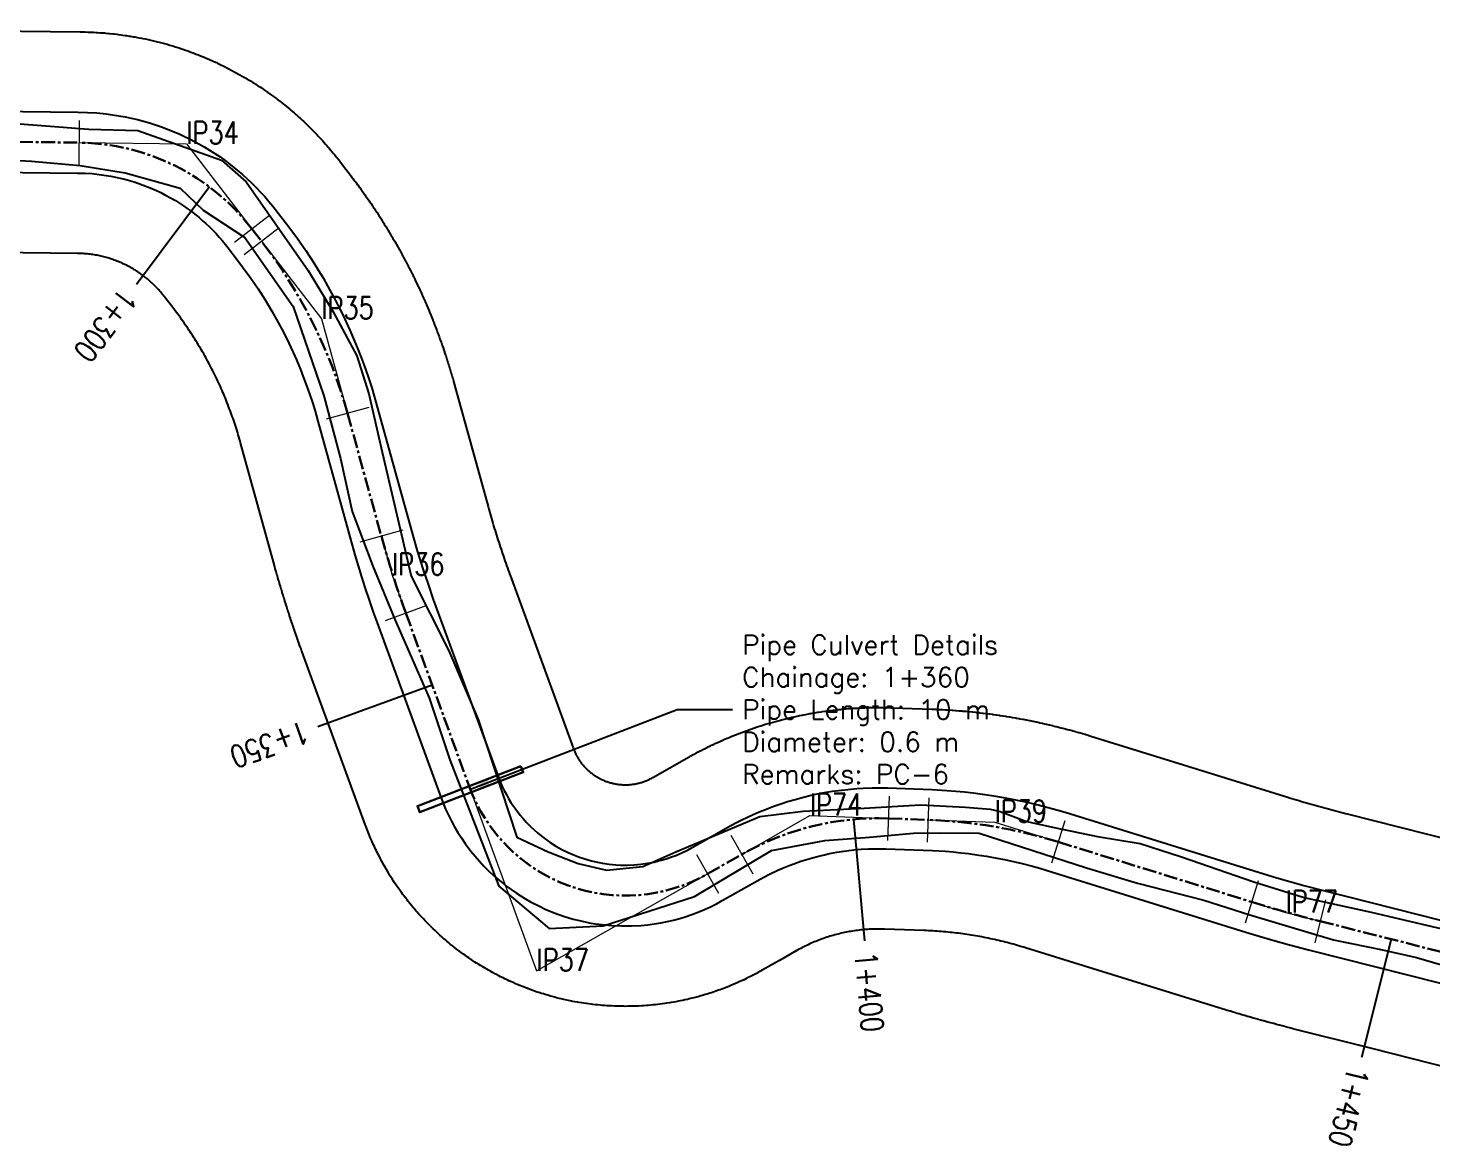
# Model space of a CAD drawing. Extents: x 337736 to 342002, y 3067251 to 3069533.
# Drawn here: x 338976.8 to 339103.5, y 3068341.9 to 3068442.7 of the extents above; entities that cross this region are included whole.
import ezdxf
from ezdxf.enums import TextEntityAlignment as Align

# ---------------------------------------------------------------- set-up
doc = ezdxf.new("R2010")
doc.units = 0
doc.header["$MEASUREMENT"] = 0
doc.linetypes.add('Center', pattern=[2, 1.25, -0.25, 0.25, -0.25])
for name, color, linetype, lineweight in [('BEC', 3, 'Continuous', 13), ('BES', 3, 'Continuous', 13), ('Chainage', 7, 'Continuous', 25), ('IP_Line', 150, 'Continuous', 9), ('PC_Callout', 6, 'Continuous', 30), ('PipeCulvert', 6, 'Continuous', 30), ('RC', 9, 'Center', 30), ('Road Width', 6, 'Continuous', 25)]:
    doc.layers.add(name, color=color, linetype=linetype, lineweight=lineweight)
for name, color, linetype in [('IPName', 7, 'Continuous'), ('Right of Way', 4, 'Continuous'), ('RoadEdge', 51, 'Continuous')]:
    doc.layers.add(name, color=color, linetype=linetype)
doc.styles.get("Standard").update_dxf_attribs({"font": 'simplex.shx'})
doc.dimstyles.new('Dimension_PC_Callout', dxfattribs={"dimtxt": 1.75, "dimasz": 1.75, "dimexe": 0.18, "dimexo": 0.0625, "dimgap": 0.875, "dimtad": 0, "dimdec": 4, "dimzin": 0, "dimdsep": 46, "dimtxsty": 'Standard', "dimcen": 0.09, "dimadec": 0, "dimazin": 0, "dimtfac": 1, "dimtdec": 4, "dimtofl": 0, "dimtmove": 0, "dimatfit": 3, "dimfxl": 1, "dimtolj": 1, "dimtzin": 0, "dimarcsym": 0})

msp = doc.modelspace()

# ---------------------------------------------------------------- linework, layer by layer
at = {"layer": 'BEC'}
for points in [[(338981.43, 3068434.37), (338981.38, 3068430.37)], [(338998.6, 3068425.8), (338995.43, 3068423.36)], [(338999.47, 3068424.67), (338996.3, 3068422.23)], [(339007.56, 3068408.47), (339003.7, 3068407.41)], [(339010.62, 3068397.38), (339006.76, 3068396.31)], [(339012.79, 3068390.58), (339009.03, 3068389.21)], [(339018.5, 3068374.94), (339014.74, 3068373.57)], [(339054.53, 3068373.37), (339054.38, 3068369.37)], [(339058.11, 3068373.24), (339057.96, 3068369.24)], [(339070.36, 3068371.16), (339069.18, 3068367.34)], [(339040.22, 3068369.86), (339042.2, 3068366.38)], [(339037.13, 3068368.1), (339039.11, 3068364.62)], [(339087.82, 3068365.74), (339086.64, 3068361.92)], [(339093.9, 3068364.03), (339092.92, 3068360.15)]]:
    msp.add_lwpolyline(points, dxfattribs=at)
at = {"layer": 'BES'}
for points in [[(338981.43, 3068434.37), (338981.38, 3068430.37)], [(338998.6, 3068425.8), (338995.43, 3068423.36)], [(338999.47, 3068424.67), (338996.3, 3068422.23)], [(339007.56, 3068408.47), (339003.7, 3068407.41)], [(339010.62, 3068397.38), (339006.76, 3068396.31)], [(339012.79, 3068390.58), (339009.03, 3068389.21)], [(339018.5, 3068374.94), (339014.74, 3068373.57)], [(339054.53, 3068373.37), (339054.38, 3068369.37)], [(339058.11, 3068373.24), (339057.96, 3068369.24)], [(339070.36, 3068371.16), (339069.18, 3068367.34)], [(339040.22, 3068369.86), (339042.2, 3068366.38)], [(339037.13, 3068368.1), (339039.11, 3068364.62)], [(339087.82, 3068365.74), (339086.64, 3068361.92)], [(339093.9, 3068364.03), (339092.92, 3068360.15)]]:
    msp.add_lwpolyline(points, dxfattribs=at)
at = {"layer": 'Chainage'}
for p, q in [((338993.18, 3068428.37), (338986.58, 3068419.57)), ((339013.28, 3068383.4), (339002.95, 3068379.63)), ((339051.3, 3068371.28), (339052.3, 3068360.33)), ((339099.83, 3068360.47), (339097.13, 3068349.8))]:
    msp.add_line(p, q, dxfattribs=at)
at = {"layer": 'IP_Line'}
for points in [[(338981.4, 3068432.37), (338991.1, 3068432.26), (338997.01, 3068424.58)], [(338997.89, 3068423.45), (339003.28, 3068416.46), (339005.63, 3068407.94)], [(339008.69, 3068396.84), (339009.66, 3068393.32), (339010.91, 3068389.89)], [(339016.62, 3068374.26), (339022.7, 3068357.6), (339038.12, 3068366.36)], [(339041.21, 3068368.12), (339047.37, 3068371.62), (339054.45, 3068371.37)], [(339058.04, 3068371.24), (339064.04, 3068371.02), (339069.77, 3068369.25)], [(339087.23, 3068363.83), (339090.3, 3068362.87), (339093.41, 3068362.09)]]:
    msp.add_lwpolyline(points, dxfattribs=at)
at = {"layer": 'PipeCulvert'}
msp.add_lwpolyline([(339021.27, 3068376.09), (339021.49, 3068375.53), (339012.16, 3068371.93), (339011.94, 3068372.49), (339021.27, 3068376.09)], dxfattribs=at)
at = {"layer": 'RC', "linetype": 'Center'}
msp.add_lwpolyline([(338952, 3068432.71), (338981.4, 3068432.37), (338981.4, 3068432.37, -0.229563), (338997.01, 3068424.58), (338997.01, 3068424.58), (338997.89, 3068423.45), (338997.89, 3068423.45, -0.097227), (339005.63, 3068407.94), (339005.63, 3068407.94), (339008.69, 3068396.84), (339008.69, 3068396.84, 0.020277), (339010.91, 3068389.89), (339010.91, 3068389.89), (339016.62, 3068374.26), (339016.62, 3068374.26, 0.463916), (339038.12, 3068366.36), (339038.12, 3068366.36), (339041.21, 3068368.12), (339041.21, 3068368.12, -0.139018), (339054.45, 3068371.37), (339054.45, 3068371.37), (339058.04, 3068371.24), (339058.04, 3068371.24, -0.066405), (339069.77, 3068369.25), (339069.77, 3068369.25), (339087.23, 3068363.83), (339087.23, 3068363.83, 0.013378), (339093.41, 3068362.09), (339093.41, 3068362.09), (339107.66, 3068358.49)], format="xyb", dxfattribs=at)
at = {"layer": 'Right of Way'}
for points in [[(338952.11, 3068442.71), (338981.52, 3068442.37), (338981.58, 3068442.37), (338981.83, 3068442.36), (338981.95, 3068442.36), (338982.2, 3068442.35), (338982.33, 3068442.35), (338982.58, 3068442.34), (338982.7, 3068442.33), (338982.95, 3068442.32), (338983.08, 3068442.31), (338983.33, 3068442.29), (338983.45, 3068442.29), (338983.7, 3068442.27), (338983.83, 3068442.25), (338984.07, 3068442.23), (338984.2, 3068442.22), (338984.45, 3068442.19), (338984.57, 3068442.18), (338984.82, 3068442.15), (338984.94, 3068442.13), (338985.19, 3068442.1), (338985.32, 3068442.08), (338985.56, 3068442.05), (338985.69, 3068442.03), (338985.93, 3068441.99), (338986.06, 3068441.97), (338986.3, 3068441.93), (338986.43, 3068441.91), (338986.67, 3068441.86), (338986.8, 3068441.84), (338987.04, 3068441.79), (338987.16, 3068441.77), (338987.41, 3068441.72), (338987.53, 3068441.69), (338987.77, 3068441.64), (338987.9, 3068441.61), (338988.14, 3068441.55), (338988.26, 3068441.52), (338988.5, 3068441.46), (338988.63, 3068441.43), (338988.87, 3068441.37), (338988.99, 3068441.34), (338989.23, 3068441.27), (338989.35, 3068441.24), (338989.59, 3068441.17), (338989.71, 3068441.13), (338989.95, 3068441.06), (338990.07, 3068441.02), (338990.31, 3068440.95), (338990.43, 3068440.91), (338990.66, 3068440.83), (338990.78, 3068440.79), (338991.02, 3068440.71), (338991.14, 3068440.67), (338991.37, 3068440.59), (338991.49, 3068440.54), (338991.72, 3068440.46), (338991.84, 3068440.41), (338992.07, 3068440.32), (338992.19, 3068440.28), (338992.42, 3068440.18), (338992.54, 3068440.14), (338992.77, 3068440.04), (338992.88, 3068439.99), (338993.11, 3068439.89), (338993.23, 3068439.84), (338993.46, 3068439.74), (338993.57, 3068439.69), (338993.8, 3068439.59), (338993.91, 3068439.53), (338994.14, 3068439.43), (338994.25, 3068439.37), (338994.47, 3068439.26), (338994.59, 3068439.21), (338994.81, 3068439.09), (338994.92, 3068439.04), (338995.14, 3068438.92), (338995.25, 3068438.86), (338995.47, 3068438.74), (338995.58, 3068438.68), (338995.8, 3068438.56), (338995.91, 3068438.5), (338996.13, 3068438.38), (338996.24, 3068438.32), (338996.45, 3068438.19), (338996.56, 3068438.13), (338996.77, 3068438), (338996.88, 3068437.93), (338997.09, 3068437.8), (338997.2, 3068437.73), (338997.41, 3068437.6), (338997.51, 3068437.53), (338997.72, 3068437.39), (338997.83, 3068437.33), (338998.03, 3068437.19), (338998.14, 3068437.11), (338998.34, 3068436.97), (338998.45, 3068436.9), (338998.65, 3068436.76), (338998.75, 3068436.68), (338998.95, 3068436.54), (338999.05, 3068436.46), (338999.25, 3068436.31), (338999.35, 3068436.24), (338999.55, 3068436.08), (338999.65, 3068436.01), (338999.85, 3068435.85), (338999.94, 3068435.77), (339000.14, 3068435.62), (339000.24, 3068435.54), (339000.43, 3068435.38), (339000.52, 3068435.3), (339000.71, 3068435.14), (339000.81, 3068435.05), (339001, 3068434.89), (339001.09, 3068434.81), (339001.28, 3068434.64), (339001.37, 3068434.56), (339001.55, 3068434.39), (339001.65, 3068434.3), (339001.83, 3068434.13), (339001.92, 3068434.04), (339002.1, 3068433.87), (339002.19, 3068433.78), (339002.36, 3068433.61), (339002.45, 3068433.52), (339002.63, 3068433.34), (339002.72, 3068433.25), (339002.89, 3068433.07), (339002.97, 3068432.98), (339003.15, 3068432.8), (339003.23, 3068432.71), (339003.4, 3068432.52), (339003.48, 3068432.43), (339003.65, 3068432.24), (339003.73, 3068432.15), (339003.9, 3068431.96), (339003.98, 3068431.87), (339004.14, 3068431.67), (339004.22, 3068431.58), (339004.38, 3068431.39), (339004.46, 3068431.29), (339004.61, 3068431.09), (339004.69, 3068431), (339004.85, 3068430.8), (339004.89, 3068430.74), (339004.93, 3068430.7), (339004.93, 3068430.69), (339005.37, 3068430.12), (339005.81, 3068429.56), (339005.82, 3068429.54), (339005.97, 3068429.34), (339006.01, 3068429.29), (339006.16, 3068429.09), (339006.19, 3068429.05), (339006.34, 3068428.85), (339006.38, 3068428.8), (339006.52, 3068428.6), (339006.56, 3068428.56), (339006.7, 3068428.36), (339006.74, 3068428.31), (339006.88, 3068428.11), (339006.92, 3068428.06), (339007.06, 3068427.86), (339007.09, 3068427.82), (339007.24, 3068427.61), (339007.27, 3068427.57), (339007.41, 3068427.36), (339007.45, 3068427.32), (339007.59, 3068427.11), (339007.62, 3068427.06), (339007.76, 3068426.86), (339007.79, 3068426.81), (339007.93, 3068426.6), (339007.96, 3068426.56), (339008.1, 3068426.35), (339008.13, 3068426.3), (339008.27, 3068426.09), (339008.3, 3068426.05), (339008.43, 3068425.84), (339008.46, 3068425.79), (339008.6, 3068425.58), (339008.63, 3068425.53), (339008.76, 3068425.32), (339008.79, 3068425.28), (339008.93, 3068425.06), (339008.95, 3068425.02), (339009.09, 3068424.8), (339009.12, 3068424.76), (339009.25, 3068424.54), (339009.27, 3068424.5), (339009.4, 3068424.28), (339009.43, 3068424.23), (339009.56, 3068424.02), (339009.59, 3068423.97), (339009.72, 3068423.76), (339009.74, 3068423.71), (339009.87, 3068423.49), (339009.9, 3068423.44), (339010.02, 3068423.23), (339010.05, 3068423.18), (339010.17, 3068422.96), (339010.2, 3068422.91), (339010.32, 3068422.69), (339010.35, 3068422.65), (339010.47, 3068422.43), (339010.5, 3068422.38), (339010.61, 3068422.16), (339010.64, 3068422.11), (339010.76, 3068421.89), (339010.79, 3068421.84), (339010.9, 3068421.62), (339010.93, 3068421.57), (339011.04, 3068421.35), (339011.07, 3068421.3), (339011.18, 3068421.08), (339011.21, 3068421.03), (339011.32, 3068420.81), (339011.35, 3068420.76), (339011.46, 3068420.53), (339011.49, 3068420.48), (339011.6, 3068420.26), (339011.62, 3068420.21), (339011.73, 3068419.98), (339011.75, 3068419.93), (339011.86, 3068419.71), (339011.89, 3068419.66), (339011.99, 3068419.43), (339012.02, 3068419.38), (339012.12, 3068419.16), (339012.15, 3068419.11), (339012.25, 3068418.88), (339012.27, 3068418.83), (339012.38, 3068418.6), (339012.4, 3068418.55), (339012.5, 3068418.32), (339012.53, 3068418.27), (339012.63, 3068418.04), (339012.65, 3068417.99), (339012.75, 3068417.76), (339012.77, 3068417.71), (339012.87, 3068417.48), (339012.89, 3068417.43), (339012.99, 3068417.2), (339013.01, 3068417.15), (339013.1, 3068416.92), (339013.13, 3068416.87), (339013.22, 3068416.63), (339013.24, 3068416.58), (339013.33, 3068416.35), (339013.35, 3068416.3), (339013.45, 3068416.07), (339013.47, 3068416.02), (339013.56, 3068415.78), (339013.58, 3068415.73), (339013.67, 3068415.5), (339013.69, 3068415.44), (339013.77, 3068415.21), (339013.79, 3068415.16), (339013.88, 3068414.92), (339013.9, 3068414.87), (339013.98, 3068414.64), (339014, 3068414.58), (339014.09, 3068414.35), (339014.11, 3068414.3), (339014.19, 3068414.06), (339014.21, 3068414.01), (339014.29, 3068413.77), (339014.31, 3068413.72), (339014.39, 3068413.48), (339014.4, 3068413.43), (339014.48, 3068413.19), (339014.5, 3068413.14), (339014.58, 3068412.9), (339014.59, 3068412.85), (339014.67, 3068412.61), (339014.69, 3068412.56), (339014.76, 3068412.32), (339014.78, 3068412.27), (339014.85, 3068412.03), (339014.87, 3068411.97), (339014.94, 3068411.74), (339014.96, 3068411.68), (339015.03, 3068411.44), (339015.04, 3068411.39), (339015.11, 3068411.15), (339015.13, 3068411.1), (339015.2, 3068410.86), (339015.21, 3068410.81), (339015.26, 3068410.62), (339015.27, 3068410.6), (339016.8, 3068405.05), (339018.33, 3068399.51), (339018.39, 3068399.29), (339018.45, 3068399.07), (339018.51, 3068398.86), (339018.57, 3068398.65), (339018.63, 3068398.43), (339018.69, 3068398.22), (339018.76, 3068398.01), (339018.82, 3068397.79), (339018.88, 3068397.58), (339018.95, 3068397.37), (339019.01, 3068397.16), (339019.08, 3068396.94), (339019.15, 3068396.73), (339019.21, 3068396.52), (339019.28, 3068396.31), (339019.35, 3068396.1), (339019.42, 3068395.89), (339019.49, 3068395.67), (339019.56, 3068395.46), (339019.63, 3068395.25), (339019.7, 3068395.04), (339019.77, 3068394.83), (339019.84, 3068394.62), (339019.92, 3068394.41), (339019.99, 3068394.2), (339020.06, 3068393.99), (339020.14, 3068393.78), (339020.21, 3068393.57), (339020.29, 3068393.36), (339020.3, 3068393.32), (339026, 3068377.73), (339026.04, 3068377.61), (339026.07, 3068377.53), (339026.11, 3068377.46), (339026.14, 3068377.38), (339026.17, 3068377.3), (339026.21, 3068377.23), (339026.25, 3068377.15), (339026.28, 3068377.08), (339026.32, 3068377.01), (339026.36, 3068376.93), (339026.41, 3068376.86), (339026.45, 3068376.79), (339026.49, 3068376.72), (339026.54, 3068376.65), (339026.58, 3068376.58), (339026.63, 3068376.51), (339026.68, 3068376.44), (339026.73, 3068376.38), (339026.78, 3068376.31), (339026.83, 3068376.25), (339026.89, 3068376.18), (339026.94, 3068376.12), (339027, 3068376.06), (339027.05, 3068376), (339027.11, 3068375.94), (339027.17, 3068375.88), (339027.23, 3068375.82), (339027.29, 3068375.76), (339027.35, 3068375.7), (339027.41, 3068375.65), (339027.47, 3068375.59), (339027.54, 3068375.54), (339027.6, 3068375.49), (339027.67, 3068375.44), (339027.74, 3068375.39), (339027.8, 3068375.34), (339027.87, 3068375.29), (339027.94, 3068375.24), (339028.01, 3068375.2), (339028.08, 3068375.15), (339028.15, 3068375.11), (339028.22, 3068375.07), (339028.3, 3068375.03), (339028.37, 3068374.99), (339028.44, 3068374.95), (339028.52, 3068374.91), (339028.59, 3068374.88), (339028.67, 3068374.84), (339028.75, 3068374.81), (339028.82, 3068374.77), (339028.9, 3068374.74), (339028.98, 3068374.71), (339029.06, 3068374.69), (339029.13, 3068374.66), (339029.21, 3068374.63), (339029.29, 3068374.61), (339029.37, 3068374.59), (339029.45, 3068374.57), (339029.54, 3068374.54), (339029.62, 3068374.53), (339029.7, 3068374.51), (339029.78, 3068374.49), (339029.86, 3068374.48), (339029.94, 3068374.46), (339030.03, 3068374.45), (339030.11, 3068374.44), (339030.19, 3068374.43), (339030.27, 3068374.42), (339030.36, 3068374.42), (339030.44, 3068374.41), (339030.52, 3068374.41), (339030.61, 3068374.41), (339030.69, 3068374.4), (339030.77, 3068374.41), (339030.86, 3068374.41), (339030.94, 3068374.41), (339031.02, 3068374.41), (339031.11, 3068374.42), (339031.19, 3068374.43), (339031.27, 3068374.44), (339031.36, 3068374.45), (339031.44, 3068374.46), (339031.52, 3068374.47), (339031.6, 3068374.48), (339031.68, 3068374.5), (339031.77, 3068374.52), (339031.85, 3068374.54), (339031.93, 3068374.56), (339032.01, 3068374.58), (339032.09, 3068374.6), (339032.17, 3068374.62), (339032.25, 3068374.65), (339032.33, 3068374.67), (339032.41, 3068374.7), (339032.48, 3068374.73), (339032.56, 3068374.76), (339032.64, 3068374.79), (339032.72, 3068374.82), (339032.79, 3068374.86), (339032.87, 3068374.89), (339032.94, 3068374.93), (339033.02, 3068374.97), (339033.09, 3068375.01), (339033.19, 3068375.06), (339034.72, 3068375.93), (339036.27, 3068376.81), (339036.31, 3068376.84), (339036.53, 3068376.96), (339036.62, 3068377.01), (339036.84, 3068377.13), (339036.92, 3068377.17), (339037.14, 3068377.29), (339037.23, 3068377.34), (339037.45, 3068377.46), (339037.54, 3068377.5), (339037.77, 3068377.62), (339037.85, 3068377.66), (339038.08, 3068377.77), (339038.17, 3068377.82), (339038.39, 3068377.92), (339038.48, 3068377.97), (339038.71, 3068378.07), (339038.8, 3068378.12), (339039.03, 3068378.22), (339039.12, 3068378.26), (339039.35, 3068378.37), (339039.44, 3068378.41), (339039.67, 3068378.51), (339039.76, 3068378.55), (339039.99, 3068378.64), (339040.08, 3068378.68), (339040.31, 3068378.78), (339040.4, 3068378.82), (339040.64, 3068378.91), (339040.73, 3068378.95), (339040.96, 3068379.04), (339041.06, 3068379.07), (339041.29, 3068379.16), (339041.38, 3068379.2), (339041.62, 3068379.28), (339041.71, 3068379.32), (339041.95, 3068379.4), (339042.04, 3068379.43), (339042.28, 3068379.51), (339042.37, 3068379.55), (339042.61, 3068379.63), (339042.7, 3068379.66), (339042.94, 3068379.73), (339043.04, 3068379.76), (339043.28, 3068379.84), (339043.37, 3068379.87), (339043.61, 3068379.94), (339043.71, 3068379.97), (339043.95, 3068380.04), (339044.04, 3068380.06), (339044.28, 3068380.13), (339044.38, 3068380.16), (339044.62, 3068380.22), (339044.72, 3068380.25), (339044.96, 3068380.31), (339045.06, 3068380.33), (339045.3, 3068380.39), (339045.4, 3068380.42), (339045.64, 3068380.47), (339045.74, 3068380.5), (339045.98, 3068380.55), (339046.08, 3068380.57), (339046.33, 3068380.63), (339046.42, 3068380.65), (339046.67, 3068380.7), (339046.77, 3068380.72), (339047.01, 3068380.76), (339047.11, 3068380.78), (339047.36, 3068380.83), (339047.45, 3068380.85), (339047.7, 3068380.89), (339047.8, 3068380.91), (339048.05, 3068380.95), (339048.14, 3068380.96), (339048.39, 3068381), (339048.49, 3068381.01), (339048.74, 3068381.05), (339048.84, 3068381.06), (339049.09, 3068381.1), (339049.18, 3068381.11), (339049.43, 3068381.14), (339049.53, 3068381.15), (339049.78, 3068381.18), (339049.88, 3068381.19), (339050.13, 3068381.21), (339050.23, 3068381.22), (339050.48, 3068381.25), (339050.58, 3068381.26), (339050.83, 3068381.28), (339050.93, 3068381.28), (339051.17, 3068381.3), (339051.27, 3068381.31), (339051.52, 3068381.32), (339051.62, 3068381.33), (339051.87, 3068381.34), (339051.97, 3068381.35), (339052.22, 3068381.36), (339052.32, 3068381.36), (339052.57, 3068381.37), (339052.67, 3068381.37), (339052.92, 3068381.38), (339053.02, 3068381.38), (339053.27, 3068381.38), (339053.37, 3068381.38), (339053.62, 3068381.38), (339053.72, 3068381.38), (339053.97, 3068381.38), (339054.07, 3068381.38), (339054.32, 3068381.37), (339054.42, 3068381.37), (339054.67, 3068381.37), (339054.74, 3068381.36), (339054.8, 3068381.36), (339054.81, 3068381.36), (339056.6, 3068381.3), (339058.39, 3068381.23), (339058.42, 3068381.23), (339058.67, 3068381.22), (339058.73, 3068381.22), (339058.98, 3068381.21), (339059.03, 3068381.21), (339059.28, 3068381.19), (339059.34, 3068381.19), (339059.59, 3068381.18), (339059.64, 3068381.17), (339059.89, 3068381.16), (339059.95, 3068381.16), (339060.2, 3068381.14), (339060.25, 3068381.13), (339060.5, 3068381.12), (339060.56, 3068381.11), (339060.81, 3068381.09), (339060.86, 3068381.09), (339061.11, 3068381.07), (339061.17, 3068381.06), (339061.41, 3068381.04), (339061.47, 3068381.04), (339061.72, 3068381.01), (339061.77, 3068381.01), (339062.02, 3068380.98), (339062.08, 3068380.98), (339062.33, 3068380.95), (339062.38, 3068380.94), (339062.63, 3068380.92), (339062.69, 3068380.91), (339062.93, 3068380.88), (339062.99, 3068380.88), (339063.24, 3068380.84), (339063.29, 3068380.84), (339063.54, 3068380.81), (339063.6, 3068380.8), (339063.84, 3068380.77), (339063.9, 3068380.76), (339064.15, 3068380.72), (339064.2, 3068380.72), (339064.45, 3068380.68), (339064.5, 3068380.67), (339064.75, 3068380.63), (339064.81, 3068380.63), (339065.05, 3068380.59), (339065.11, 3068380.58), (339065.35, 3068380.54), (339065.41, 3068380.53), (339065.66, 3068380.49), (339065.71, 3068380.48), (339065.96, 3068380.44), (339066.01, 3068380.43), (339066.26, 3068380.38), (339066.31, 3068380.37), (339066.56, 3068380.33), (339066.61, 3068380.32), (339066.86, 3068380.27), (339066.91, 3068380.26), (339067.16, 3068380.21), (339067.21, 3068380.2), (339067.46, 3068380.15), (339067.51, 3068380.14), (339067.76, 3068380.09), (339067.81, 3068380.08), (339068.06, 3068380.02), (339068.11, 3068380.01), (339068.35, 3068379.96), (339068.41, 3068379.95), (339068.65, 3068379.89), (339068.71, 3068379.88), (339068.95, 3068379.82), (339069, 3068379.81), (339069.25, 3068379.75), (339069.3, 3068379.74), (339069.54, 3068379.68), (339069.6, 3068379.67), (339069.84, 3068379.61), (339069.89, 3068379.59), (339070.14, 3068379.53), (339070.19, 3068379.52), (339070.43, 3068379.46), (339070.49, 3068379.44), (339070.73, 3068379.38), (339070.78, 3068379.36), (339071.02, 3068379.3), (339071.08, 3068379.28), (339071.32, 3068379.21), (339071.37, 3068379.2), (339071.61, 3068379.13), (339071.66, 3068379.12), (339071.9, 3068379.05), (339071.96, 3068379.03), (339072.2, 3068378.96), (339072.25, 3068378.94), (339072.49, 3068378.87), (339072.54, 3068378.86), (339072.71, 3068378.8), (339072.73, 3068378.8), (339081.46, 3068376.09), (339090.19, 3068373.38), (339090.41, 3068373.31), (339090.63, 3068373.24), (339090.85, 3068373.18), (339091.07, 3068373.11), (339091.29, 3068373.04), (339091.51, 3068372.98), (339091.73, 3068372.91), (339091.95, 3068372.85), (339092.17, 3068372.78), (339092.39, 3068372.72), (339092.61, 3068372.66), (339092.83, 3068372.59), (339093.05, 3068372.53), (339093.27, 3068372.47), (339093.49, 3068372.41), (339093.71, 3068372.35), (339093.93, 3068372.29), (339094.16, 3068372.23), (339094.38, 3068372.17), (339094.6, 3068372.11), (339094.82, 3068372.05), (339095.04, 3068371.99), (339095.26, 3068371.94), (339095.49, 3068371.88), (339095.71, 3068371.82), (339095.86, 3068371.78), (339102.98, 3068369.98), (339110.11, 3068368.18)], [(339105.17, 3068348.8), (339098.08, 3068350.59), (339090.96, 3068352.39), (339090.79, 3068352.44), (339090.77, 3068352.44), (339090.53, 3068352.5), (339090.51, 3068352.51), (339090.27, 3068352.57), (339090.25, 3068352.58), (339090, 3068352.64), (339089.98, 3068352.64), (339089.74, 3068352.71), (339089.72, 3068352.71), (339089.48, 3068352.78), (339089.46, 3068352.78), (339089.22, 3068352.85), (339089.2, 3068352.85), (339088.96, 3068352.92), (339088.94, 3068352.92), (339088.7, 3068352.99), (339088.68, 3068352.99), (339088.43, 3068353.06), (339088.41, 3068353.06), (339088.17, 3068353.13), (339088.15, 3068353.13), (339087.91, 3068353.2), (339087.89, 3068353.21), (339087.65, 3068353.27), (339087.63, 3068353.28), (339087.39, 3068353.35), (339087.37, 3068353.35), (339087.13, 3068353.42), (339087.11, 3068353.43), (339086.87, 3068353.5), (339086.85, 3068353.5), (339086.61, 3068353.57), (339086.59, 3068353.58), (339086.35, 3068353.65), (339086.33, 3068353.65), (339086.09, 3068353.72), (339086.07, 3068353.73), (339085.83, 3068353.8), (339085.81, 3068353.81), (339085.57, 3068353.88), (339085.55, 3068353.88), (339085.31, 3068353.96), (339085.29, 3068353.96), (339085.05, 3068354.03), (339085.03, 3068354.04), (339084.79, 3068354.11), (339084.77, 3068354.12), (339084.53, 3068354.19), (339084.51, 3068354.2), (339084.28, 3068354.27), (339084.27, 3068354.28), (339075.53, 3068356.99), (339066.81, 3068359.69), (339066.67, 3068359.74), (339066.48, 3068359.79), (339066.29, 3068359.85), (339066.11, 3068359.9), (339065.92, 3068359.96), (339065.73, 3068360.01), (339065.55, 3068360.06), (339065.36, 3068360.11), (339065.17, 3068360.16), (339064.98, 3068360.21), (339064.79, 3068360.25), (339064.6, 3068360.3), (339064.41, 3068360.34), (339064.22, 3068360.39), (339064.04, 3068360.43), (339063.85, 3068360.47), (339063.65, 3068360.51), (339063.46, 3068360.55), (339063.27, 3068360.59), (339063.08, 3068360.63), (339062.89, 3068360.67), (339062.7, 3068360.7), (339062.51, 3068360.74), (339062.32, 3068360.77), (339062.13, 3068360.8), (339061.93, 3068360.83), (339061.74, 3068360.86), (339061.55, 3068360.89), (339061.36, 3068360.92), (339061.16, 3068360.95), (339060.97, 3068360.97), (339060.78, 3068361), (339060.59, 3068361.02), (339060.39, 3068361.04), (339060.2, 3068361.06), (339060.01, 3068361.08), (339059.81, 3068361.1), (339059.62, 3068361.12), (339059.43, 3068361.14), (339059.23, 3068361.16), (339059.04, 3068361.17), (339058.84, 3068361.18), (339058.65, 3068361.2), (339058.46, 3068361.21), (339058.26, 3068361.22), (339058.07, 3068361.23), (339057.87, 3068361.24), (339057.67, 3068361.25), (339055.89, 3068361.31), (339054.1, 3068361.37), (339054.08, 3068361.37), (339053.91, 3068361.38), (339053.76, 3068361.38), (339053.61, 3068361.38), (339053.46, 3068361.38), (339053.31, 3068361.38), (339053.16, 3068361.38), (339053.01, 3068361.37), (339052.86, 3068361.37), (339052.71, 3068361.36), (339052.56, 3068361.35), (339052.41, 3068361.34), (339052.26, 3068361.33), (339052.11, 3068361.31), (339051.96, 3068361.3), (339051.81, 3068361.28), (339051.66, 3068361.26), (339051.52, 3068361.24), (339051.37, 3068361.22), (339051.22, 3068361.2), (339051.07, 3068361.17), (339050.92, 3068361.15), (339050.78, 3068361.12), (339050.63, 3068361.09), (339050.48, 3068361.06), (339050.33, 3068361.03), (339050.19, 3068361), (339050.04, 3068360.96), (339049.9, 3068360.93), (339049.75, 3068360.89), (339049.61, 3068360.85), (339049.46, 3068360.81), (339049.32, 3068360.77), (339049.17, 3068360.73), (339049.03, 3068360.68), (339048.89, 3068360.64), (339048.75, 3068360.59), (339048.6, 3068360.54), (339048.46, 3068360.49), (339048.32, 3068360.44), (339048.18, 3068360.38), (339048.04, 3068360.33), (339047.9, 3068360.27), (339047.76, 3068360.22), (339047.63, 3068360.16), (339047.49, 3068360.1), (339047.35, 3068360.04), (339047.22, 3068359.97), (339047.08, 3068359.91), (339046.95, 3068359.84), (339046.81, 3068359.78), (339046.68, 3068359.71), (339046.54, 3068359.64), (339046.41, 3068359.57), (339046.28, 3068359.5), (339046.13, 3068359.41), (339044.61, 3068358.55), (339043.06, 3068357.67), (339043.05, 3068357.66), (339042.99, 3068357.63), (339042.9, 3068357.58), (339042.68, 3068357.46), (339042.54, 3068357.38), (339042.31, 3068357.26), (339042.17, 3068357.18), (339041.94, 3068357.07), (339041.8, 3068357), (339041.57, 3068356.89), (339041.42, 3068356.81), (339041.19, 3068356.71), (339041.04, 3068356.64), (339040.81, 3068356.54), (339040.66, 3068356.47), (339040.43, 3068356.37), (339040.28, 3068356.31), (339040.05, 3068356.21), (339039.89, 3068356.15), (339039.66, 3068356.06), (339039.5, 3068356), (339039.27, 3068355.91), (339039.11, 3068355.86), (339038.88, 3068355.78), (339038.72, 3068355.72), (339038.48, 3068355.64), (339038.32, 3068355.59), (339038.08, 3068355.52), (339037.92, 3068355.47), (339037.68, 3068355.4), (339037.52, 3068355.35), (339037.28, 3068355.28), (339037.12, 3068355.24), (339036.88, 3068355.18), (339036.72, 3068355.14), (339036.48, 3068355.08), (339036.31, 3068355.04), (339036.07, 3068354.99), (339035.91, 3068354.95), (339035.66, 3068354.9), (339035.5, 3068354.87), (339035.25, 3068354.82), (339035.09, 3068354.79), (339034.84, 3068354.75), (339034.68, 3068354.72), (339034.43, 3068354.68), (339034.27, 3068354.66), (339034.02, 3068354.62), (339033.85, 3068354.6), (339033.61, 3068354.57), (339033.44, 3068354.55), (339033.19, 3068354.53), (339033.02, 3068354.51), (339032.78, 3068354.49), (339032.61, 3068354.48), (339032.36, 3068354.46), (339032.19, 3068354.45), (339031.94, 3068354.43), (339031.78, 3068354.43), (339031.53, 3068354.42), (339031.36, 3068354.41), (339031.11, 3068354.41), (339030.94, 3068354.41), (339030.69, 3068354.4), (339030.53, 3068354.41), (339030.28, 3068354.41), (339030.11, 3068354.41), (339029.86, 3068354.42), (339029.7, 3068354.43), (339029.45, 3068354.44), (339029.28, 3068354.45), (339029.03, 3068354.46), (339028.86, 3068354.47), (339028.61, 3068354.49), (339028.45, 3068354.51), (339028.2, 3068354.53), (339028.03, 3068354.55), (339027.78, 3068354.58), (339027.62, 3068354.6), (339027.37, 3068354.63), (339027.21, 3068354.65), (339026.96, 3068354.69), (339026.79, 3068354.71), (339026.55, 3068354.75), (339026.38, 3068354.78), (339026.14, 3068354.83), (339025.97, 3068354.86), (339025.73, 3068354.91), (339025.57, 3068354.94), (339025.32, 3068354.99), (339025.16, 3068355.03), (339024.91, 3068355.09), (339024.75, 3068355.12), (339024.51, 3068355.19), (339024.35, 3068355.23), (339024.11, 3068355.29), (339023.95, 3068355.34), (339023.71, 3068355.41), (339023.55, 3068355.45), (339023.31, 3068355.53), (339023.15, 3068355.58), (339022.91, 3068355.65), (339022.75, 3068355.7), (339022.52, 3068355.79), (339022.36, 3068355.84), (339022.12, 3068355.93), (339021.97, 3068355.98), (339021.73, 3068356.07), (339021.58, 3068356.13), (339021.35, 3068356.22), (339021.19, 3068356.29), (339020.96, 3068356.38), (339020.81, 3068356.45), (339020.58, 3068356.55), (339020.43, 3068356.62), (339020.2, 3068356.72), (339020.05, 3068356.79), (339019.82, 3068356.9), (339019.67, 3068356.97), (339019.45, 3068357.08), (339019.3, 3068357.16), (339019.08, 3068357.28), (339018.93, 3068357.35), (339018.71, 3068357.47), (339018.57, 3068357.55), (339018.35, 3068357.68), (339018.2, 3068357.76), (339017.99, 3068357.88), (339017.84, 3068357.97), (339017.63, 3068358.1), (339017.49, 3068358.19), (339017.28, 3068358.32), (339017.14, 3068358.41), (339016.93, 3068358.55), (339016.79, 3068358.64), (339016.58, 3068358.78), (339016.44, 3068358.87), (339016.24, 3068359.02), (339016.1, 3068359.12), (339015.9, 3068359.26), (339015.77, 3068359.36), (339015.57, 3068359.51), (339015.44, 3068359.61), (339015.24, 3068359.77), (339015.11, 3068359.87), (339014.91, 3068360.03), (339014.79, 3068360.13), (339014.59, 3068360.29), (339014.47, 3068360.4), (339014.28, 3068360.56), (339014.15, 3068360.67), (339013.97, 3068360.84), (339013.84, 3068360.95), (339013.66, 3068361.12), (339013.54, 3068361.24), (339013.36, 3068361.41), (339013.24, 3068361.53), (339013.06, 3068361.7), (339012.94, 3068361.82), (339012.77, 3068362), (339012.65, 3068362.12), (339012.48, 3068362.3), (339012.36, 3068362.42), (339012.2, 3068362.61), (339012.08, 3068362.73), (339011.92, 3068362.92), (339011.81, 3068363.04), (339011.65, 3068363.23), (339011.54, 3068363.36), (339011.38, 3068363.55), (339011.27, 3068363.68), (339011.12, 3068363.88), (339011.01, 3068364.01), (339010.86, 3068364.21), (339010.76, 3068364.34), (339010.61, 3068364.54), (339010.51, 3068364.67), (339010.37, 3068364.88), (339010.27, 3068365.01), (339010.13, 3068365.22), (339010.03, 3068365.35), (339009.89, 3068365.56), (339009.8, 3068365.7), (339009.67, 3068365.91), (339009.58, 3068366.05), (339009.44, 3068366.26), (339009.36, 3068366.4), (339009.23, 3068366.62), (339009.14, 3068366.76), (339009.02, 3068366.98), (339008.94, 3068367.12), (339008.81, 3068367.34), (339008.73, 3068367.49), (339008.62, 3068367.71), (339008.54, 3068367.86), (339008.42, 3068368.08), (339008.35, 3068368.23), (339008.24, 3068368.45), (339008.17, 3068368.6), (339008.06, 3068368.83), (339007.99, 3068368.98), (339007.89, 3068369.21), (339007.82, 3068369.36), (339007.72, 3068369.59), (339007.65, 3068369.74), (339007.56, 3068369.97), (339007.5, 3068370.13), (339007.4, 3068370.36), (339007.34, 3068370.52), (339007.26, 3068370.75), (339007.23, 3068370.83), (339001.52, 3068386.46), (339001.5, 3068386.51), (339001.49, 3068386.53), (339001.41, 3068386.76), (339001.4, 3068386.79), (339001.31, 3068387.02), (339001.31, 3068387.05), (339001.22, 3068387.29), (339001.21, 3068387.31), (339001.13, 3068387.55), (339001.12, 3068387.57), (339001.04, 3068387.81), (339001.03, 3068387.84), (339000.95, 3068388.07), (339000.94, 3068388.1), (339000.85, 3068388.33), (339000.85, 3068388.36), (339000.77, 3068388.6), (339000.76, 3068388.62), (339000.68, 3068388.86), (339000.67, 3068388.89), (339000.59, 3068389.12), (339000.58, 3068389.15), (339000.5, 3068389.39), (339000.49, 3068389.41), (339000.41, 3068389.65), (339000.4, 3068389.68), (339000.33, 3068389.92), (339000.32, 3068389.94), (339000.24, 3068390.18), (339000.23, 3068390.21), (339000.16, 3068390.44), (339000.15, 3068390.47), (339000.07, 3068390.71), (339000.07, 3068390.74), (338999.99, 3068390.97), (338999.98, 3068391), (338999.91, 3068391.24), (338999.9, 3068391.27), (338999.83, 3068391.51), (338999.82, 3068391.53), (338999.75, 3068391.77), (338999.74, 3068391.8), (338999.67, 3068392.04), (338999.66, 3068392.06), (338999.59, 3068392.3), (338999.58, 3068392.33), (338999.51, 3068392.57), (338999.5, 3068392.6), (338999.43, 3068392.84), (338999.42, 3068392.86), (338999.35, 3068393.1), (338999.34, 3068393.13), (338999.28, 3068393.37), (338999.27, 3068393.4), (338999.2, 3068393.64), (338999.19, 3068393.66), (338999.12, 3068393.9), (338999.12, 3068393.93), (338999.05, 3068394.17), (338999.05, 3068394.19), (338997.52, 3068399.73), (338995.99, 3068405.27), (338995.95, 3068405.42), (338995.89, 3068405.61), (338995.84, 3068405.8), (338995.78, 3068405.99), (338995.73, 3068406.17), (338995.67, 3068406.36), (338995.61, 3068406.55), (338995.55, 3068406.73), (338995.49, 3068406.92), (338995.43, 3068407.1), (338995.37, 3068407.28), (338995.31, 3068407.47), (338995.24, 3068407.65), (338995.18, 3068407.83), (338995.11, 3068408.02), (338995.04, 3068408.2), (338994.97, 3068408.38), (338994.91, 3068408.56), (338994.83, 3068408.74), (338994.76, 3068408.93), (338994.69, 3068409.11), (338994.62, 3068409.29), (338994.54, 3068409.47), (338994.47, 3068409.65), (338994.39, 3068409.82), (338994.31, 3068410), (338994.24, 3068410.18), (338994.16, 3068410.36), (338994.08, 3068410.53), (338993.99, 3068410.71), (338993.91, 3068410.89), (338993.83, 3068411.06), (338993.74, 3068411.24), (338993.66, 3068411.41), (338993.57, 3068411.59), (338993.49, 3068411.76), (338993.4, 3068411.93), (338993.31, 3068412.11), (338993.22, 3068412.28), (338993.13, 3068412.45), (338993.03, 3068412.62), (338992.94, 3068412.79), (338992.85, 3068412.96), (338992.75, 3068413.13), (338992.66, 3068413.3), (338992.56, 3068413.47), (338992.46, 3068413.64), (338992.36, 3068413.81), (338992.26, 3068413.97), (338992.16, 3068414.14), (338992.06, 3068414.31), (338991.96, 3068414.47), (338991.86, 3068414.64), (338991.75, 3068414.8), (338991.65, 3068414.96), (338991.54, 3068415.13), (338991.44, 3068415.29), (338991.33, 3068415.45), (338991.22, 3068415.61), (338991.11, 3068415.77), (338991, 3068415.93), (338990.89, 3068416.09), (338990.78, 3068416.25), (338990.66, 3068416.41), (338990.55, 3068416.57), (338990.43, 3068416.72), (338990.32, 3068416.88), (338990.2, 3068417.04), (338990.08, 3068417.19), (338989.96, 3068417.36), (338989.53, 3068417.91), (338989.1, 3068418.47), (338989.09, 3068418.48), (338989, 3068418.6), (338988.92, 3068418.69), (338988.84, 3068418.79), (338988.76, 3068418.89), (338988.68, 3068418.98), (338988.6, 3068419.07), (338988.51, 3068419.17), (338988.43, 3068419.26), (338988.34, 3068419.35), (338988.25, 3068419.44), (338988.16, 3068419.52), (338988.07, 3068419.61), (338987.98, 3068419.7), (338987.89, 3068419.78), (338987.8, 3068419.86), (338987.7, 3068419.95), (338987.61, 3068420.03), (338987.51, 3068420.11), (338987.41, 3068420.19), (338987.32, 3068420.26), (338987.22, 3068420.34), (338987.12, 3068420.41), (338987.02, 3068420.49), (338986.91, 3068420.56), (338986.81, 3068420.63), (338986.71, 3068420.7), (338986.6, 3068420.77), (338986.5, 3068420.84), (338986.39, 3068420.9), (338986.28, 3068420.97), (338986.18, 3068421.03), (338986.07, 3068421.09), (338985.96, 3068421.15), (338985.85, 3068421.21), (338985.74, 3068421.27), (338985.63, 3068421.33), (338985.51, 3068421.38), (338985.4, 3068421.43), (338985.29, 3068421.49), (338985.17, 3068421.54), (338985.06, 3068421.59), (338984.94, 3068421.63), (338984.83, 3068421.68), (338984.71, 3068421.73), (338984.59, 3068421.77), (338984.47, 3068421.81), (338984.36, 3068421.85), (338984.24, 3068421.89), (338984.12, 3068421.93), (338984, 3068421.96), (338983.88, 3068422), (338983.76, 3068422.03), (338983.64, 3068422.06), (338983.52, 3068422.09), (338983.39, 3068422.12), (338983.27, 3068422.15), (338983.15, 3068422.17), (338983.03, 3068422.2), (338982.9, 3068422.22), (338982.78, 3068422.24), (338982.66, 3068422.26), (338982.53, 3068422.28), (338982.41, 3068422.3), (338982.29, 3068422.31), (338982.16, 3068422.32), (338982.04, 3068422.33), (338981.91, 3068422.34), (338981.79, 3068422.35), (338981.66, 3068422.36), (338981.54, 3068422.37), (338981.41, 3068422.37), (338981.26, 3068422.37), (338951.88, 3068422.71)]]:
    msp.add_lwpolyline(points, dxfattribs=at)
at = {"layer": 'Road Width'}
for points in [[(338951.35, 3068435.47), (338981.33, 3068435.12), (338982.17, 3068435.1), (338983.02, 3068435.05), (338983.87, 3068434.96), (338984.44, 3068434.89), (338985, 3068434.8), (338985.56, 3068434.7), (338986.11, 3068434.58), (338986.67, 3068434.45), (338987.22, 3068434.3), (338987.76, 3068434.15), (338988.31, 3068433.98), (338988.84, 3068433.79), (338989.38, 3068433.59), (338989.9, 3068433.38), (338990.43, 3068433.16), (338990.94, 3068432.92), (338991.45, 3068432.67), (338992.21, 3068432.27), (338992.7, 3068431.99), (338993.19, 3068431.69), (338993.67, 3068431.38), (338994.14, 3068431.07), (338994.6, 3068430.74), (338995.06, 3068430.39), (338995.72, 3068429.86), (338996.16, 3068429.49), (338996.58, 3068429.11), (338996.99, 3068428.72), (338997.4, 3068428.32), (338997.79, 3068427.91), (338998.17, 3068427.49), (338998.55, 3068427.06), (338998.91, 3068426.62), (339000.33, 3068424.78), (339001.12, 3068423.71), (339001.87, 3068422.62), (339002.6, 3068421.51), (339003.02, 3068420.83), (339003.43, 3068420.15), (339004.08, 3068419), (339004.46, 3068418.3), (339004.83, 3068417.59), (339005.18, 3068416.88), (339005.52, 3068416.16), (339005.85, 3068415.43), (339006.27, 3068414.46), (339006.58, 3068413.72), (339006.87, 3068412.98), (339007.14, 3068412.24), (339007.49, 3068411.24), (339007.82, 3068410.23), (339008.2, 3068408.95), (339011.52, 3068396.91), (339011.93, 3068395.51), (339012.44, 3068393.9), (339012.9, 3068392.52), (339013.38, 3068391.14), (339019.28, 3068375), (339019.43, 3068374.62), (339019.6, 3068374.25), (339019.78, 3068373.88), (339019.97, 3068373.52), (339020.17, 3068373.16), (339020.38, 3068372.81), (339020.61, 3068372.47), (339020.97, 3068371.98), (339021.22, 3068371.66), (339021.49, 3068371.35), (339021.76, 3068371.04), (339022.19, 3068370.61), (339022.49, 3068370.33), (339022.79, 3068370.06), (339023.11, 3068369.8), (339023.6, 3068369.43), (339023.93, 3068369.2), (339024.45, 3068368.87), (339024.99, 3068368.57), (339025.54, 3068368.3), (339025.91, 3068368.13), (339026.48, 3068367.91), (339027.06, 3068367.71), (339027.65, 3068367.54), (339028.04, 3068367.45), (339028.64, 3068367.33), (339029.25, 3068367.24), (339029.86, 3068367.18), (339030.27, 3068367.16), (339030.88, 3068367.16), (339031.49, 3068367.18), (339032.1, 3068367.23), (339032.51, 3068367.29), (339032.91, 3068367.35), (339033.31, 3068367.43), (339033.71, 3068367.53), (339034.1, 3068367.63), (339034.49, 3068367.75), (339034.88, 3068367.89), (339035.26, 3068368.03), (339035.82, 3068368.27), (339036.37, 3068368.54), (339036.73, 3068368.74), (339040.24, 3068370.73), (339040.73, 3068370.99), (339041.23, 3068371.24), (339041.73, 3068371.48), (339042.23, 3068371.71), (339042.74, 3068371.94), (339043.51, 3068372.25), (339044.03, 3068372.44), (339044.82, 3068372.72), (339045.35, 3068372.89), (339046.14, 3068373.12), (339046.68, 3068373.27), (339047.49, 3068373.46), (339048.03, 3068373.58), (339048.85, 3068373.73), (339049.4, 3068373.82), (339050.22, 3068373.93), (339050.78, 3068373.99), (339051.6, 3068374.06), (339052.16, 3068374.1), (339052.99, 3068374.13), (339053.55, 3068374.13), (339054.38, 3068374.12), (339058.41, 3068373.98), (339059.73, 3068373.9), (339060.53, 3068373.84), (339061.32, 3068373.77), (339062.11, 3068373.68), (339063.16, 3068373.54), (339063.95, 3068373.42), (339064.99, 3068373.24), (339065.78, 3068373.09), (339066.81, 3068372.87), (339067.85, 3068372.63), (339068.87, 3068372.37), (339069.64, 3068372.15), (339070.4, 3068371.93), (339088.32, 3068366.37), (339089.49, 3068366.02), (339090.66, 3068365.67), (339092.07, 3068365.28), (339093.72, 3068364.85), (339108.53, 3068361.1)], [(338951.51, 3068429.96), (338981.27, 3068429.62), (338981.93, 3068429.61), (338982.58, 3068429.57), (338983.01, 3068429.52), (338983.43, 3068429.47), (338983.86, 3068429.41), (338984.29, 3068429.34), (338984.71, 3068429.26), (338985.13, 3068429.16), (338985.55, 3068429.06), (338985.96, 3068428.94), (338986.38, 3068428.82), (338986.79, 3068428.68), (338987.19, 3068428.54), (338987.59, 3068428.38), (338987.99, 3068428.22), (338988.39, 3068428.04), (338988.78, 3068427.86), (338989.16, 3068427.66), (338989.73, 3068427.35), (338990.1, 3068427.13), (338990.47, 3068426.91), (338990.83, 3068426.67), (338991.18, 3068426.42), (338991.53, 3068426.17), (338991.87, 3068425.91), (338992.21, 3068425.63), (338992.53, 3068425.35), (338992.85, 3068425.07), (338993.17, 3068424.77), (338993.47, 3068424.47), (338993.77, 3068424.15), (338994.06, 3068423.84), (338994.35, 3068423.51), (338994.75, 3068423.01), (338995.8, 3068421.65), (338996.23, 3068421.08), (338996.91, 3068420.13), (338997.57, 3068419.16), (338998.2, 3068418.17), (338998.8, 3068417.16), (338999.38, 3068416.14), (338999.71, 3068415.52), (339000.03, 3068414.89), (339000.34, 3068414.26), (339000.73, 3068413.41), (339001.02, 3068412.76), (339001.38, 3068411.9), (339001.64, 3068411.24), (339001.97, 3068410.36), (339002.21, 3068409.7), (339002.5, 3068408.81), (339002.71, 3068408.14), (339002.97, 3068407.23), (339006.3, 3068395.16), (339006.59, 3068394.17), (339006.9, 3068393.18), (339007.21, 3068392.2), (339007.61, 3068390.98), (339007.95, 3068390), (339008.3, 3068389.03), (339014.05, 3068373.3), (339014.26, 3068372.74), (339014.49, 3068372.2), (339014.74, 3068371.66), (339015.01, 3068371.13), (339015.29, 3068370.62), (339015.59, 3068370.11), (339015.91, 3068369.61), (339016.24, 3068369.12), (339016.78, 3068368.41), (339017.15, 3068367.95), (339017.54, 3068367.51), (339017.94, 3068367.07), (339018.36, 3068366.65), (339018.79, 3068366.25), (339019.24, 3068365.86), (339019.7, 3068365.49), (339019.93, 3068365.3), (339020.41, 3068364.95), (339020.89, 3068364.62), (339021.64, 3068364.14), (339022.16, 3068363.85), (339022.95, 3068363.44), (339023.48, 3068363.19), (339024.3, 3068362.85), (339025.14, 3068362.55), (339025.99, 3068362.29), (339026.56, 3068362.15), (339027.43, 3068361.96), (339028.01, 3068361.86), (339028.89, 3068361.75), (339029.48, 3068361.7), (339030.37, 3068361.66), (339031.25, 3068361.66), (339032.14, 3068361.71), (339032.73, 3068361.77), (339033.31, 3068361.85), (339033.9, 3068361.94), (339034.48, 3068362.06), (339035.05, 3068362.19), (339035.63, 3068362.35), (339036.19, 3068362.52), (339037.03, 3068362.82), (339037.85, 3068363.15), (339038.39, 3068363.4), (339038.92, 3068363.66), (339039.44, 3068363.95), (339042.88, 3068365.9), (339043.67, 3068366.31), (339044.48, 3068366.69), (339044.89, 3068366.87), (339045.5, 3068367.12), (339045.92, 3068367.28), (339046.55, 3068367.5), (339046.97, 3068367.64), (339047.61, 3068367.82), (339048.04, 3068367.94), (339048.69, 3068368.09), (339049.13, 3068368.19), (339049.78, 3068368.31), (339050.22, 3068368.38), (339050.89, 3068368.47), (339051.33, 3068368.52), (339051.99, 3068368.58), (339052.66, 3068368.61), (339053.33, 3068368.63), (339054.22, 3068368.62), (339058.42, 3068368.47), (339059.59, 3068368.4), (339060.29, 3068368.34), (339060.99, 3068368.27), (339061.69, 3068368.19), (339062.62, 3068368.06), (339063.31, 3068367.95), (339064.24, 3068367.79), (339064.93, 3068367.65), (339065.85, 3068367.45), (339066.53, 3068367.29), (339067.44, 3068367.06), (339068.12, 3068366.87), (339068.79, 3068366.67), (339086.7, 3068361.11), (339087.92, 3068360.74), (339089.15, 3068360.39), (339090.63, 3068359.97), (339092.36, 3068359.52), (339107.12, 3068355.79)]]:
    msp.add_lwpolyline(points, dxfattribs=at)
at = {"layer": 'RoadEdge'}
for points in [[(338974.12, 3068434.22, 1435.92), (338982.3, 3068433.59, 1436), (338986.72, 3068433.45, 1436.26), (338994.25, 3068430.78, 1435.92), (338996.48, 3068428.83, 1435.77), (338999.5, 3068424.54, 1435.23), (339002.09, 3068420.81, 1434.95), (339004.35, 3068417.1, 1434.67), (339006.49, 3068413.11, 1434.44), (339007.57, 3068409.7, 1433.86), (339008.75, 3068404.44, 1433.47), (339011.37, 3068393.23, 1432.3), (339014.77, 3068386.51, 1431.63), (339017.42, 3068380.29, 1431.37), (339020.93, 3068369.68, 1430.86), (339023.75, 3068368.35, 1430.71), (339026.45, 3068367.3, 1430.7), (339029.02, 3068366.69, 1430.74), (339032.28, 3068367.02, 1430.82), (339035.25, 3068368.36, 1431.06), (339042.85, 3068371.54, 1431.46), (339046.76, 3068372.02, 1431.8), (339052.25, 3068372.29, 1432.04), (339057.33, 3068372.59, 1432.3), (339061.4, 3068372.4, 1432.6), (339063.62, 3068372.2, 1432.95), (339064.53, 3068371.98, 1433.03), (339066.94, 3068371.08, 1433.32), (339069.41, 3068370.54, 1433.25), (339073.33, 3068369.75, 1433.12), (339077.16, 3068369.12, 1432.92), (339080.91, 3068367.91, 1432.78), (339087.42, 3068365.65, 1432.17), (339091.96, 3068364.22, 1431.84), (339098.01, 3068362.9, 1431.24), (339102.61, 3068361.84, 1430.62), (339108.44, 3068360.46, 1429.98)], [(338970.21, 3068431.07, 1435.93), (338977.13, 3068430.7, 1435.99), (338981.51, 3068430.29, 1435.93), (338985.56, 3068429.65, 1435.93), (338990.53, 3068428.27, 1435.61), (338992.61, 3068426.28, 1435.73), (338996.37, 3068423.81, 1435.16), (339000.73, 3068417.58, 1434.66), (339003.51, 3068409.5, 1434.23), (339005, 3068403.86, 1433.58), (339006.06, 3068399.07, 1433.19), (339007.93, 3068394.14, 1432.13), (339009.92, 3068389.33, 1431.71), (339013, 3068382.25, 1431.29), (339014.88, 3068376.65, 1431.04), (339019.28, 3068365.26, 1430.82), (339023.84, 3068361.44, 1430.83), (339028.72, 3068361.67, 1430.86), (339036.96, 3068364.33, 1431.12), (339043.89, 3068368.47, 1431.46), (339048.72, 3068369.38, 1431.85), (339052.74, 3068369.69, 1432.18), (339056.72, 3068370.05, 1432.3), (339059.14, 3068370.06, 1432.46), (339062.63, 3068370.04, 1432.76), (339072.34, 3068366.9, 1433.34), (339076.94, 3068365.54, 1433.12), (339082.91, 3068363.99, 1432.77), (339087.08, 3068362.68, 1432.37), (339094.61, 3068360.42, 1431.63), (339099.04, 3068359.5, 1431.42), (339102.12, 3068358.81, 1430.82), (339106.45, 3068357.54, 1430.36)]]:
    msp.add_polyline3d(points, dxfattribs=at)

# ---------------------------------------------------------------- texts
at = {"layer": 'Chainage', "width": 0.8}
for s, rotation, p in [('1+300', 233.1089, (338985.98, 3068418.77)), ('1+350', 200.063, (339002.01, 3068379.28)), ('1+400', 275.1903, (339052.39, 3068359.33)), ('1+450', 255.8239, (339096.89, 3068348.83))]:
    msp.add_text(s, height=2, rotation=rotation, dxfattribs=at).set_placement(p, align=Align.MIDDLE_LEFT)
at = {"layer": 'IPName', "width": 0.8}
for s, p in [('IP34', (338991.1, 3068432.26)), ('IP35', (339003.28, 3068416.46)), ('IP36', (339009.66, 3068393.32)), ('IP74', (339047.37, 3068371.62)), ('IP39', (339064.04, 3068371.02)), ('IP77', (339090.3, 3068362.87)), ('IP37', (339022.7, 3068357.6))]:
    msp.add_text(s, height=2, dxfattribs=at).set_placement(p)
at = {"layer": 'PC_Callout', "insert": (339041.25, 3068381.2), "char_height": 1.75, "attachment_point": 4}
msp.add_mtext('Pipe Culvert Details\\PChainage: 1+360\\PPipe Length: 10 m\\PDiameter: 0.6 m\\PRemarks: PC-6', dxfattribs=at)

# ---------------------------------------------------------------- leaders
at = {"layer": 'PC_Callout', "annotation_type": 0, "has_hookline": 1, "hookline_direction": 0, "text_width": 26}
msp.add_leader([(339016.72, 3068374.01), (339035.38, 3068381.2), (339040.38, 3068381.2)], dimstyle='Dimension_PC_Callout', dxfattribs=at)

doc.saveas('drawing.dxf')
